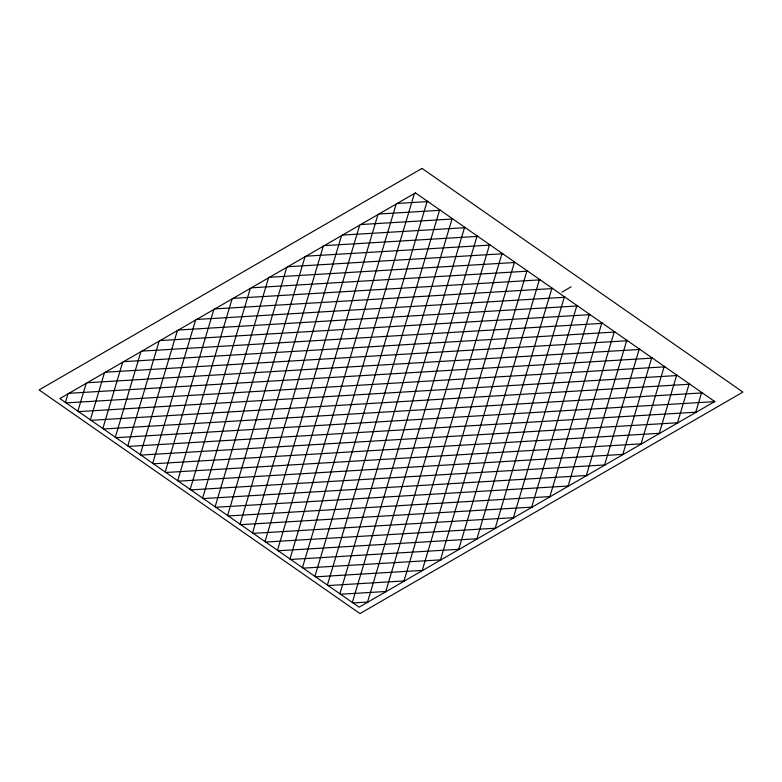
<?xml version="1.0" encoding="UTF-8"?>
<svg xmlns="http://www.w3.org/2000/svg" width="782" height="782" viewBox="0 0 782 782"><rect width="100%" height="100%" fill="white"/><g stroke="black" fill="none" stroke-linecap="round" stroke-linejoin="round"><path stroke-width="1.17" d="M65.405 402.427L67.966 393.874M77.887 411.127L86.206 383.327M90.36 419.817L104.436 372.779M102.833 428.516L122.676 362.232M115.306 437.216L140.907 351.685M127.789 445.906L159.137 341.138M140.261 454.606L177.377 330.591M152.734 463.306L195.608 320.043M165.207 471.996L213.848 309.496M177.69 480.695L232.078 298.949M190.163 489.395L250.308 288.402M202.636 498.085L268.549 277.854M215.109 506.785L286.779 267.307M227.591 515.485L305.019 256.76M240.064 524.175L323.249 246.213M252.537 532.874L341.49 235.665M265.01 541.574L359.72 225.128M277.493 550.264L377.95 214.581M289.966 558.964L396.191 204.034M302.438 567.664L414.421 193.486M314.911 576.354L427.216 201.111M327.394 585.053L439.689 209.811M339.867 593.753L452.172 218.501M352.34 602.443L464.645 227.2M367.442 602.375L477.118 235.9M385.673 591.827L489.591 244.59M403.913 581.28L502.073 253.29M422.143 570.733L514.546 261.99M440.374 560.186L527.019 270.68M458.614 549.638L539.492 279.379M476.844 539.091L551.975 288.079M495.084 528.554L564.448 296.769M513.315 518.007L576.921 305.469M531.545 507.459L589.393 314.168M549.785 496.912L601.876 322.858M568.015 486.365L614.349 331.558M586.256 475.818L626.822 340.258M604.486 465.27L639.295 348.948M622.726 454.723L651.777 357.648M640.957 444.176L664.25 366.347M659.187 433.629L676.723 375.037M677.427 423.082L689.196 383.737M695.657 412.534L701.679 392.437M713.898 401.987L714.152 401.127M561.945 292.126L571.065 286.847M397.197 203.447L427.91 201.59M378.967 213.994L440.383 210.29M360.737 224.542L452.866 218.989M342.496 235.089L465.339 227.679M324.266 245.626L477.812 236.379M306.026 256.173L490.285 245.079M287.796 266.721L502.767 253.769M269.565 277.268L515.24 262.469M251.325 287.815L527.713 271.168M233.095 298.362L540.186 279.858M214.855 308.91L552.669 288.558M196.624 319.457L565.142 297.258M178.384 330.004L577.615 305.948M160.154 340.551L590.087 314.647M141.923 351.098L602.57 323.347M123.683 361.646L615.043 332.037M105.453 372.193L627.516 340.737M87.213 382.74L639.989 349.437M68.982 393.287L652.471 358.127M66.099 402.906L664.944 366.826M78.581 411.606L677.417 375.526M91.054 420.305L689.89 384.216M103.527 428.995L702.373 392.916M116 437.695L714.846 401.616M128.483 446.395L696.263 412.182M140.956 455.085L678.033 422.73M153.428 463.785L659.803 433.277M165.901 472.484L641.563 443.824M178.384 481.174L623.332 454.371M190.857 489.874L605.092 464.919M203.33 498.574L586.862 475.466M215.803 507.264L568.631 486.013M228.285 515.964L550.391 496.56M240.758 524.663L532.161 507.107M253.231 533.363L513.921 517.655M265.704 542.053L495.69 528.192M278.187 550.753L477.45 538.739M290.66 559.453L459.22 549.287M303.133 568.143L440.989 559.834M315.605 576.842L422.749 570.381M328.078 585.542L404.519 580.928M340.561 594.232L386.279 591.475M353.034 602.932L368.048 602.023M422.026 168.413L39.1 389.905L359.974 613.587L742.9 392.095L422.026 168.413M415.438 192.9L59.862 398.566L359.133 607.184L714.709 401.518L415.438 192.9"/></g></svg>
